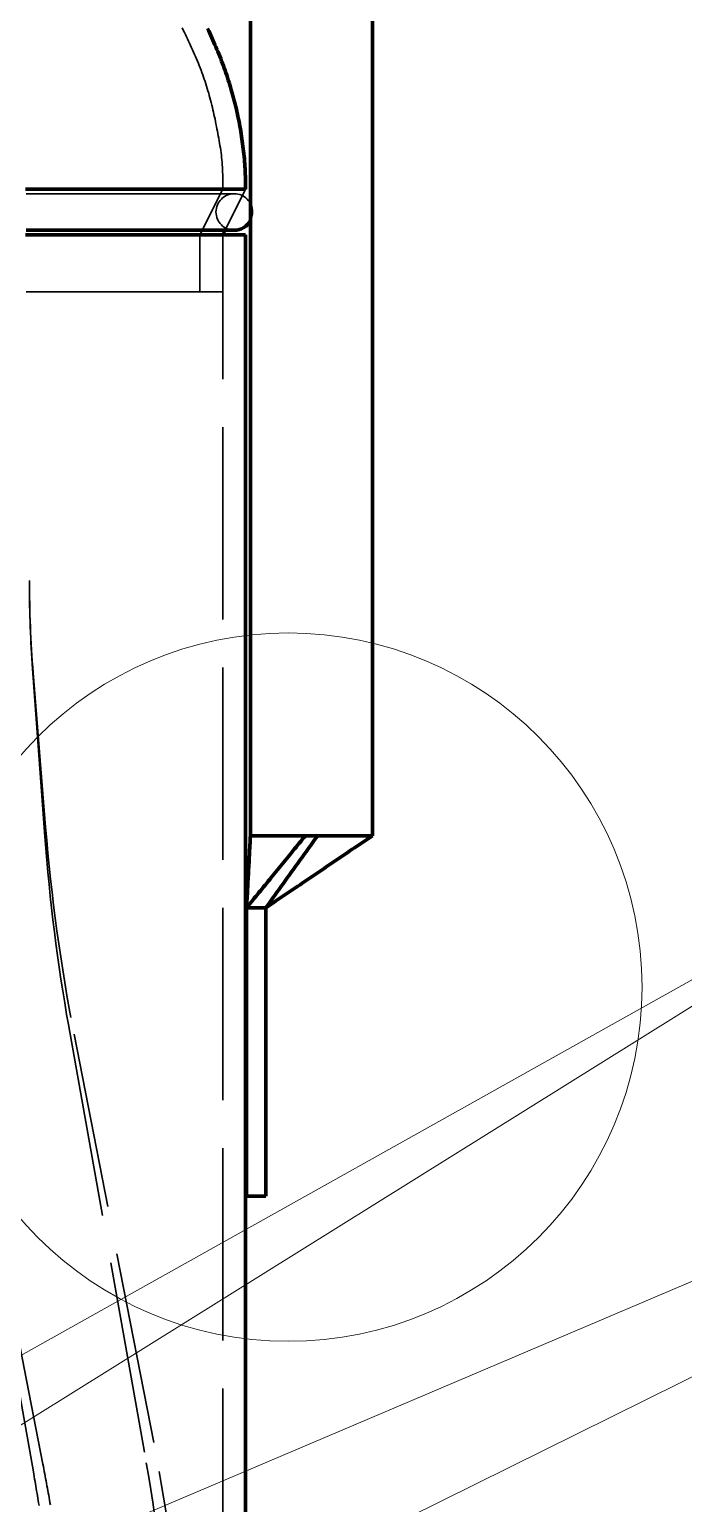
# Model space of a CAD drawing. Header units: millimetres. Extents: x 0 to 2382, y 0 to 420.
# Drawn here: x 174.5 to 188.12, y 271.11 to 301.77 of the extents above; entities that cross this region are included whole.
import ezdxf

# ---------------------------------------------------------------- set-up
doc = ezdxf.new("R2010")
doc.units = ezdxf.units.MM
doc.linetypes.add('IRAM-E-TRAZOS', pattern=[5, 4, -1])
for name, color, linetype, lineweight in [('01-VISIBLE', 7, 'CONTINUOUS', 70), ('02-OCULTA', 4, 'IRAM-E-TRAZOS', 35), ('08-FINA', 5, 'CONTINUOUS', 18)]:
    doc.layers.add(name, color=color, linetype=linetype, lineweight=lineweight)

msp = doc.modelspace()

# ---------------------------------------------------------------- linework, layer by layer
at = {"layer": '01-VISIBLE'}
for p, q in [((179.1, 313.962), (179.1, 285)), ((181.64, 313.962), (181.64, 285)), ((178.525, 297.5), (178.573, 297.595)), ((179, 270.201), (179, 297.5)), ((179.02, 283.5), (179.42, 283.5)), ((179.02, 277.5), (179.02, 283.5)), ((179.42, 277.5), (179.42, 283.5)), ((179.02, 277.5), (179.42, 277.5))]:
    msp.add_line(p, q, dxfattribs=at)
for points in [[(179, 298.45), (179, 298.502), (178.999, 298.555), (178.998, 298.607), (178.997, 298.66), (178.995, 298.712), (178.993, 298.765), (178.991, 298.817), (178.988, 298.869), (178.985, 298.922), (178.981, 298.974), (178.977, 299.026), (178.973, 299.078), (178.968, 299.131), (178.963, 299.183), (178.957, 299.235), (178.951, 299.287), (178.945, 299.339), (178.938, 299.391), (178.931, 299.443), (178.924, 299.495), (178.916, 299.547), (178.908, 299.599), (178.899, 299.65), (178.891, 299.702), (178.881, 299.754), (178.872, 299.805), (178.862, 299.857), (178.851, 299.908), (178.841, 299.959), (178.83, 300.011), (178.818, 300.062), (178.807, 300.113), (178.795, 300.164), (178.782, 300.215), (178.769, 300.266), (178.756, 300.317), (178.743, 300.367), (178.729, 300.418), (178.715, 300.468), (178.7, 300.519), (178.685, 300.569), (178.67, 300.619), (178.654, 300.669), (178.639, 300.719), (178.622, 300.769), (178.606, 300.819), (178.589, 300.868), (178.572, 300.918), (178.554, 300.967), (178.536, 301.017), (178.518, 301.066), (178.5, 301.115), (178.481, 301.164), (178.462, 301.213), (178.442, 301.261), (178.423, 301.31), (178.403, 301.358), (178.382, 301.407), (178.362, 301.455), (178.341, 301.503), (178.319, 301.551), (178.298, 301.599), (178.276, 301.646), (178.254, 301.694), (178.231, 301.741), (178.209, 301.789)], [(174.418, 298.45), (174.515, 298.45), (174.613, 298.45), (174.71, 298.45), (174.808, 298.45), (174.905, 298.45), (175.003, 298.45), (175.1, 298.45), (175.198, 298.45), (175.295, 298.45), (175.393, 298.45), (175.49, 298.45), (175.588, 298.45), (175.685, 298.45), (175.783, 298.45), (175.88, 298.45), (175.978, 298.45), (176.075, 298.45), (176.173, 298.45), (176.27, 298.45), (176.368, 298.45), (176.465, 298.45), (176.563, 298.45), (176.66, 298.45), (176.758, 298.45), (176.855, 298.45), (176.953, 298.45), (177.05, 298.45), (177.148, 298.45), (177.245, 298.45), (177.343, 298.45), (177.44, 298.45), (177.538, 298.45), (177.635, 298.45), (177.733, 298.45), (177.83, 298.45), (177.928, 298.45), (178.025, 298.45), (178.123, 298.45), (178.22, 298.45), (178.318, 298.45), (178.415, 298.45), (178.513, 298.45), (178.61, 298.45), (178.708, 298.45), (178.805, 298.45), (178.903, 298.45), (179, 298.45)], [(174.418, 297.5), (174.515, 297.5), (174.613, 297.5), (174.71, 297.5), (174.808, 297.5), (174.905, 297.5), (175.003, 297.5), (175.1, 297.5), (175.198, 297.5), (175.295, 297.5), (175.393, 297.5), (175.49, 297.5), (175.588, 297.5), (175.685, 297.5), (175.783, 297.5), (175.88, 297.5), (175.978, 297.5), (176.075, 297.5), (176.173, 297.5), (176.27, 297.5), (176.368, 297.5), (176.465, 297.5), (176.563, 297.5), (176.66, 297.5), (176.758, 297.5), (176.855, 297.5), (176.953, 297.5), (177.05, 297.5), (177.148, 297.5), (177.245, 297.5), (177.343, 297.5), (177.44, 297.5), (177.538, 297.5), (177.635, 297.5), (177.733, 297.5), (177.83, 297.5), (177.928, 297.5), (178.025, 297.5), (178.123, 297.5), (178.22, 297.5), (178.318, 297.5), (178.415, 297.5), (178.513, 297.5), (178.61, 297.5), (178.708, 297.5), (178.805, 297.5), (178.903, 297.5), (179, 297.5)], [(174.428, 297.595), (174.525, 297.595), (174.621, 297.595), (174.717, 297.595), (174.814, 297.595), (174.91, 297.595), (175.006, 297.595), (175.103, 297.595), (175.199, 297.595), (175.295, 297.595), (175.392, 297.595), (175.488, 297.595), (175.584, 297.595), (175.681, 297.595), (175.777, 297.595), (175.873, 297.595), (175.969, 297.595), (176.066, 297.595), (176.162, 297.595), (176.258, 297.595), (176.355, 297.595), (176.451, 297.595), (176.547, 297.595), (176.644, 297.595), (176.74, 297.595), (176.836, 297.595), (176.933, 297.595), (177.029, 297.595), (177.125, 297.595), (177.222, 297.595), (177.318, 297.595), (177.414, 297.595), (177.51, 297.595), (177.607, 297.595), (177.703, 297.595), (177.799, 297.595), (177.896, 297.595), (177.992, 297.595), (178.088, 297.595), (178.185, 297.595), (178.281, 297.595), (178.377, 297.595), (178.474, 297.595), (178.57, 297.595), (178.666, 297.595), (178.763, 297.595)], [(178.573, 297.595), (178.604, 297.595), (178.636, 297.595), (178.668, 297.595), (178.699, 297.595), (178.731, 297.595), (178.763, 297.595)], [(180.244, 285), (180.211, 284.961), (180.179, 284.921), (180.147, 284.882), (180.115, 284.842), (180.083, 284.803), (180.05, 284.763), (180.018, 284.724), (179.986, 284.684), (179.954, 284.645), (179.922, 284.605), (179.889, 284.566), (179.857, 284.526), (179.825, 284.487), (179.793, 284.447), (179.761, 284.408), (179.728, 284.368), (179.696, 284.329), (179.664, 284.289), (179.632, 284.25), (179.6, 284.211), (179.567, 284.171), (179.535, 284.132), (179.503, 284.092), (179.471, 284.053), (179.439, 284.013), (179.406, 283.974), (179.374, 283.934), (179.342, 283.895), (179.31, 283.855), (179.278, 283.816), (179.245, 283.776), (179.213, 283.737), (179.181, 283.697), (179.149, 283.658), (179.117, 283.618), (179.084, 283.579), (179.052, 283.539), (179.02, 283.5)], [(179.1, 285), (179.097, 284.95), (179.095, 284.9), (179.092, 284.85), (179.089, 284.8), (179.087, 284.75), (179.084, 284.7), (179.081, 284.65), (179.079, 284.6), (179.076, 284.55), (179.073, 284.5), (179.071, 284.45), (179.068, 284.4), (179.065, 284.35), (179.063, 284.3), (179.06, 284.25), (179.057, 284.2), (179.055, 284.15), (179.052, 284.1), (179.049, 284.05), (179.047, 284), (179.044, 283.95), (179.041, 283.9), (179.039, 283.85), (179.036, 283.8), (179.033, 283.75), (179.031, 283.7), (179.028, 283.65), (179.025, 283.6), (179.023, 283.55), (179.02, 283.5)], [(180.244, 285), (180.192, 285), (180.14, 285), (180.088, 285), (180.036, 285), (179.984, 285), (179.932, 285), (179.88, 285), (179.828, 285), (179.776, 285), (179.724, 285), (179.672, 285), (179.62, 285), (179.568, 285), (179.516, 285), (179.464, 285), (179.412, 285), (179.36, 285), (179.308, 285), (179.256, 285), (179.204, 285), (179.152, 285), (179.1, 285)], [(181.64, 285), (181.598, 284.972), (181.556, 284.943), (181.514, 284.915), (181.472, 284.887), (181.431, 284.858), (181.389, 284.83), (181.347, 284.802), (181.305, 284.774), (181.263, 284.745), (181.221, 284.717), (181.179, 284.689), (181.137, 284.66), (181.095, 284.632), (181.054, 284.604), (181.012, 284.575), (180.97, 284.547), (180.928, 284.519), (180.886, 284.491), (180.844, 284.462), (180.802, 284.434), (180.76, 284.406), (180.718, 284.377), (180.677, 284.349), (180.635, 284.321), (180.593, 284.292), (180.551, 284.264), (180.509, 284.236), (180.467, 284.208), (180.425, 284.179), (180.383, 284.151), (180.342, 284.123), (180.3, 284.094), (180.258, 284.066), (180.216, 284.038), (180.174, 284.009), (180.132, 283.981), (180.09, 283.953), (180.048, 283.925), (180.006, 283.896), (179.965, 283.868), (179.923, 283.84), (179.881, 283.811), (179.839, 283.783), (179.797, 283.755), (179.755, 283.726), (179.713, 283.698), (179.671, 283.67), (179.629, 283.642), (179.588, 283.613), (179.546, 283.585), (179.504, 283.557), (179.462, 283.528), (179.42, 283.5)], [(180.496, 285), (180.466, 284.958), (180.437, 284.917), (180.407, 284.875), (180.377, 284.833), (180.347, 284.792), (180.317, 284.75), (180.287, 284.708), (180.257, 284.667), (180.227, 284.625), (180.197, 284.583), (180.167, 284.542), (180.138, 284.5), (180.108, 284.458), (180.078, 284.417), (180.048, 284.375), (180.018, 284.333), (179.988, 284.292), (179.958, 284.25), (179.928, 284.208), (179.898, 284.167), (179.868, 284.125), (179.839, 284.083), (179.809, 284.042), (179.779, 284), (179.749, 283.958), (179.719, 283.917), (179.689, 283.875), (179.659, 283.833), (179.629, 283.792), (179.599, 283.75), (179.569, 283.708), (179.54, 283.667), (179.51, 283.625), (179.48, 283.583), (179.45, 283.542), (179.42, 283.5)], [(180.244, 285), (180.286, 285), (180.328, 285), (180.37, 285), (180.412, 285), (180.454, 285), (180.496, 285)], [(180.496, 285), (180.548, 285), (180.6, 285), (180.652, 285), (180.704, 285), (180.756, 285), (180.808, 285), (180.86, 285), (180.912, 285), (180.964, 285), (181.016, 285), (181.068, 285), (181.12, 285), (181.172, 285), (181.224, 285), (181.276, 285), (181.328, 285), (181.38, 285), (181.432, 285), (181.484, 285), (181.536, 285), (181.588, 285), (181.64, 285)]]:
    msp.add_lwpolyline(points, dxfattribs=at)
msp.add_arc((178.763, 297.975), 0.38, -90, -27.3573, dxfattribs=at)
at = {"layer": '02-OCULTA'}
for p, q in [((178.525, 298.45), (178.05, 297.5)), ((178.573, 297.595), (179, 298.45)), ((178.05, 297.5), (178.05, 296.312)), ((178.525, 229.5), (178.525, 297.5)), ((178.525, 296.312), (178.525, 297.5)), ((174.821, 284.985), (174.565, 288.468)), ((174.837, 285.18), (174.577, 288.39)), ((179.42, 283.5), (179.02, 283.5)), ((179.02, 277.5), (179.02, 283.5)), ((179.42, 277.5), (179.42, 283.5)), ((176.895, 272.178), (175.318, 281.034)), ((174.581, 271.766), (173.004, 280.622)), ((177.086, 272.376), (175.429, 280.874)), ((174.779, 271.926), (173.122, 280.424)), ((179.02, 277.5), (179.42, 277.5))]:
    msp.add_line(p, q, dxfattribs=at)
for points in [[(177.678, 301.802), (177.701, 301.757), (177.724, 301.711), (177.746, 301.666), (177.768, 301.621), (177.791, 301.575), (177.812, 301.529), (177.834, 301.484), (177.855, 301.438), (177.876, 301.392), (177.897, 301.346), (177.917, 301.299), (177.938, 301.253), (177.958, 301.207), (177.977, 301.16), (177.997, 301.113), (178.016, 301.066), (178.035, 301.019), (178.053, 300.972), (178.071, 300.925), (178.089, 300.877), (178.106, 300.83), (178.123, 300.782), (178.14, 300.734), (178.156, 300.687), (178.172, 300.638), (178.187, 300.59), (178.202, 300.542), (178.216, 300.493), (178.231, 300.445), (178.244, 300.396), (178.258, 300.347), (178.271, 300.298), (178.283, 300.249), (178.295, 300.2), (178.307, 300.151), (178.319, 300.102), (178.33, 300.053), (178.341, 300.003), (178.352, 299.954), (178.363, 299.904), (178.373, 299.855), (178.383, 299.805), (178.393, 299.756), (178.403, 299.706), (178.412, 299.656), (178.422, 299.607), (178.431, 299.557), (178.44, 299.507), (178.449, 299.457), (178.458, 299.407), (178.466, 299.358), (178.474, 299.308), (178.482, 299.258), (178.489, 299.208), (178.496, 299.157), (178.501, 299.107), (178.506, 299.057), (178.51, 299.006), (178.513, 298.956), (178.516, 298.905), (178.518, 298.855), (178.52, 298.804), (178.522, 298.754), (178.523, 298.703), (178.524, 298.652), (178.524, 298.602), (178.525, 298.551), (178.525, 298.501), (178.525, 298.45)], [(179, 298.45), (178.903, 298.45), (178.805, 298.45), (178.708, 298.45), (178.61, 298.45), (178.513, 298.45), (178.415, 298.45), (178.318, 298.45), (178.22, 298.45), (178.123, 298.45), (178.025, 298.45), (177.928, 298.45), (177.83, 298.45), (177.733, 298.45), (177.635, 298.45), (177.538, 298.45), (177.44, 298.45), (177.343, 298.45), (177.245, 298.45), (177.148, 298.45), (177.05, 298.45), (176.953, 298.45), (176.855, 298.45), (176.758, 298.45), (176.66, 298.45), (176.563, 298.45), (176.465, 298.45), (176.368, 298.45), (176.27, 298.45), (176.173, 298.45), (176.075, 298.45), (175.978, 298.45), (175.88, 298.45), (175.783, 298.45), (175.685, 298.45), (175.588, 298.45), (175.49, 298.45), (175.393, 298.45), (175.295, 298.45), (175.198, 298.45), (175.1, 298.45), (175.003, 298.45), (174.905, 298.45), (174.808, 298.45), (174.71, 298.45), (174.613, 298.45), (174.515, 298.45), (174.418, 298.45)], [(178.763, 298.355), (178.666, 298.355), (178.57, 298.355), (178.474, 298.355), (178.377, 298.355), (178.281, 298.355), (178.185, 298.355), (178.088, 298.355), (177.992, 298.355), (177.896, 298.355), (177.799, 298.355), (177.703, 298.355), (177.607, 298.355), (177.51, 298.355), (177.414, 298.355), (177.318, 298.355), (177.222, 298.355), (177.125, 298.355), (177.029, 298.355), (176.933, 298.355), (176.836, 298.355), (176.74, 298.355), (176.644, 298.355), (176.547, 298.355), (176.451, 298.355), (176.355, 298.355), (176.258, 298.355), (176.162, 298.355), (176.066, 298.355), (175.969, 298.355), (175.873, 298.355), (175.777, 298.355), (175.681, 298.355), (175.584, 298.355), (175.488, 298.355), (175.392, 298.355), (175.295, 298.355), (175.199, 298.355), (175.103, 298.355), (175.006, 298.355), (174.91, 298.355), (174.814, 298.355), (174.717, 298.355), (174.621, 298.355), (174.525, 298.355), (174.428, 298.355)], [(178.763, 298.355), (178.666, 298.355), (178.57, 298.355), (178.474, 298.355), (178.377, 298.355), (178.281, 298.355), (178.185, 298.355), (178.088, 298.355), (177.992, 298.355), (177.896, 298.355), (177.799, 298.355), (177.703, 298.355), (177.607, 298.355), (177.51, 298.355), (177.414, 298.355), (177.318, 298.355), (177.222, 298.355), (177.125, 298.355), (177.029, 298.355), (176.933, 298.355), (176.836, 298.355), (176.74, 298.355), (176.644, 298.355), (176.547, 298.355), (176.451, 298.355), (176.355, 298.355), (176.258, 298.355), (176.162, 298.355), (176.066, 298.355), (175.969, 298.355), (175.873, 298.355), (175.777, 298.355), (175.681, 298.355), (175.584, 298.355), (175.488, 298.355), (175.392, 298.355), (175.295, 298.355), (175.199, 298.355), (175.103, 298.355), (175.006, 298.355), (174.91, 298.355), (174.814, 298.355), (174.717, 298.355), (174.621, 298.355), (174.525, 298.355), (174.428, 298.355)], [(178.525, 298.45), (178.43, 298.45), (178.335, 298.45), (178.24, 298.45), (178.145, 298.45), (178.049, 298.45), (177.954, 298.45), (177.859, 298.45), (177.764, 298.45), (177.669, 298.45), (177.574, 298.45), (177.479, 298.45), (177.384, 298.45), (177.288, 298.45), (177.193, 298.45), (177.098, 298.45), (177.003, 298.45), (176.908, 298.45), (176.813, 298.45), (176.718, 298.45), (176.623, 298.45), (176.527, 298.45), (176.432, 298.45), (176.337, 298.45), (176.242, 298.45), (176.147, 298.45), (176.052, 298.45), (175.957, 298.45), (175.862, 298.45), (175.766, 298.45), (175.671, 298.45), (175.576, 298.45), (175.481, 298.45), (175.386, 298.45), (175.291, 298.45), (175.196, 298.45), (175.101, 298.45), (175.005, 298.45), (174.91, 298.45), (174.815, 298.45), (174.72, 298.45), (174.625, 298.45), (174.53, 298.45), (174.435, 298.45)], [(174.435, 298.45), (174.53, 298.45), (174.625, 298.45), (174.72, 298.45), (174.815, 298.45), (174.91, 298.45), (175.005, 298.45), (175.101, 298.45), (175.196, 298.45), (175.291, 298.45), (175.386, 298.45), (175.481, 298.45), (175.576, 298.45), (175.671, 298.45), (175.766, 298.45), (175.862, 298.45), (175.957, 298.45), (176.052, 298.45), (176.147, 298.45), (176.242, 298.45), (176.337, 298.45), (176.432, 298.45), (176.527, 298.45), (176.623, 298.45), (176.718, 298.45), (176.813, 298.45), (176.908, 298.45), (177.003, 298.45), (177.098, 298.45), (177.193, 298.45), (177.288, 298.45), (177.384, 298.45), (177.479, 298.45), (177.574, 298.45), (177.669, 298.45), (177.764, 298.45), (177.859, 298.45), (177.954, 298.45), (178.049, 298.45), (178.145, 298.45), (178.24, 298.45), (178.335, 298.45), (178.43, 298.45), (178.525, 298.45)], [(179, 297.5), (178.903, 297.5), (178.805, 297.5), (178.708, 297.5), (178.61, 297.5), (178.513, 297.5), (178.415, 297.5), (178.318, 297.5), (178.22, 297.5), (178.123, 297.5), (178.025, 297.5), (177.928, 297.5), (177.83, 297.5), (177.733, 297.5), (177.635, 297.5), (177.538, 297.5), (177.44, 297.5), (177.343, 297.5), (177.245, 297.5), (177.148, 297.5), (177.05, 297.5), (176.953, 297.5), (176.855, 297.5), (176.758, 297.5), (176.66, 297.5), (176.563, 297.5), (176.465, 297.5), (176.368, 297.5), (176.27, 297.5), (176.173, 297.5), (176.075, 297.5), (175.978, 297.5), (175.88, 297.5), (175.783, 297.5), (175.685, 297.5), (175.588, 297.5), (175.49, 297.5), (175.393, 297.5), (175.295, 297.5), (175.198, 297.5), (175.1, 297.5), (175.003, 297.5), (174.905, 297.5), (174.808, 297.5), (174.71, 297.5), (174.613, 297.5), (174.515, 297.5), (174.418, 297.5)], [(178.05, 297.5), (177.957, 297.5), (177.865, 297.5), (177.772, 297.5), (177.679, 297.5), (177.586, 297.5), (177.494, 297.5), (177.401, 297.5), (177.308, 297.5), (177.215, 297.5), (177.123, 297.5), (177.03, 297.5), (176.937, 297.5), (176.844, 297.5), (176.752, 297.5), (176.659, 297.5), (176.566, 297.5), (176.473, 297.5), (176.381, 297.5), (176.288, 297.5), (176.195, 297.5), (176.102, 297.5), (176.01, 297.5), (175.917, 297.5), (175.824, 297.5), (175.731, 297.5), (175.639, 297.5), (175.546, 297.5), (175.453, 297.5), (175.36, 297.5), (175.268, 297.5), (175.175, 297.5), (175.082, 297.5), (174.989, 297.5), (174.897, 297.5), (174.804, 297.5), (174.711, 297.5), (174.618, 297.5), (174.526, 297.5), (174.433, 297.5)], [(174.433, 297.5), (174.526, 297.5), (174.618, 297.5), (174.711, 297.5), (174.804, 297.5), (174.897, 297.5), (174.989, 297.5), (175.082, 297.5), (175.175, 297.5), (175.268, 297.5), (175.36, 297.5), (175.453, 297.5), (175.546, 297.5), (175.639, 297.5), (175.731, 297.5), (175.824, 297.5), (175.917, 297.5), (176.01, 297.5), (176.102, 297.5), (176.195, 297.5), (176.288, 297.5), (176.381, 297.5), (176.473, 297.5), (176.566, 297.5), (176.659, 297.5), (176.752, 297.5), (176.844, 297.5), (176.937, 297.5), (177.03, 297.5), (177.123, 297.5), (177.215, 297.5), (177.308, 297.5), (177.401, 297.5), (177.494, 297.5), (177.586, 297.5), (177.679, 297.5), (177.772, 297.5), (177.865, 297.5), (177.957, 297.5), (178.05, 297.5)], [(178.525, 297.5), (178.43, 297.5), (178.335, 297.5), (178.24, 297.5), (178.145, 297.5), (178.049, 297.5), (177.954, 297.5), (177.859, 297.5), (177.764, 297.5), (177.669, 297.5), (177.574, 297.5), (177.479, 297.5), (177.384, 297.5), (177.288, 297.5), (177.193, 297.5), (177.098, 297.5), (177.003, 297.5), (176.908, 297.5), (176.813, 297.5), (176.718, 297.5), (176.623, 297.5), (176.527, 297.5), (176.432, 297.5), (176.337, 297.5), (176.242, 297.5), (176.147, 297.5), (176.052, 297.5), (175.957, 297.5), (175.862, 297.5), (175.766, 297.5), (175.671, 297.5), (175.576, 297.5), (175.481, 297.5), (175.386, 297.5), (175.291, 297.5), (175.196, 297.5), (175.101, 297.5), (175.005, 297.5), (174.91, 297.5), (174.815, 297.5), (174.72, 297.5), (174.625, 297.5), (174.53, 297.5), (174.435, 297.5)], [(174.435, 297.5), (174.53, 297.5), (174.625, 297.5), (174.72, 297.5), (174.815, 297.5), (174.91, 297.5), (175.005, 297.5), (175.101, 297.5), (175.196, 297.5), (175.291, 297.5), (175.386, 297.5), (175.481, 297.5), (175.576, 297.5), (175.671, 297.5), (175.766, 297.5), (175.862, 297.5), (175.957, 297.5), (176.052, 297.5), (176.147, 297.5), (176.242, 297.5), (176.337, 297.5), (176.432, 297.5), (176.527, 297.5), (176.623, 297.5), (176.718, 297.5), (176.813, 297.5), (176.908, 297.5), (177.003, 297.5), (177.098, 297.5), (177.193, 297.5), (177.288, 297.5), (177.384, 297.5), (177.479, 297.5), (177.574, 297.5), (177.669, 297.5), (177.764, 297.5), (177.859, 297.5), (177.954, 297.5), (178.049, 297.5), (178.145, 297.5), (178.24, 297.5), (178.335, 297.5), (178.43, 297.5), (178.525, 297.5)], [(178.525, 297.5), (178.43, 297.5), (178.335, 297.5), (178.24, 297.5), (178.145, 297.5), (178.049, 297.5), (177.954, 297.5), (177.859, 297.5), (177.764, 297.5), (177.669, 297.5), (177.574, 297.5), (177.479, 297.5), (177.384, 297.5), (177.288, 297.5), (177.193, 297.5), (177.098, 297.5), (177.003, 297.5), (176.908, 297.5), (176.813, 297.5), (176.718, 297.5), (176.623, 297.5), (176.527, 297.5), (176.432, 297.5), (176.337, 297.5), (176.242, 297.5), (176.147, 297.5), (176.052, 297.5), (175.957, 297.5), (175.862, 297.5), (175.766, 297.5), (175.671, 297.5), (175.576, 297.5), (175.481, 297.5), (175.386, 297.5), (175.291, 297.5), (175.196, 297.5), (175.101, 297.5), (175.005, 297.5), (174.91, 297.5), (174.815, 297.5), (174.72, 297.5), (174.625, 297.5), (174.53, 297.5), (174.435, 297.5)], [(174.435, 297.5), (174.53, 297.5), (174.625, 297.5), (174.72, 297.5), (174.815, 297.5), (174.91, 297.5), (175.005, 297.5), (175.101, 297.5), (175.196, 297.5), (175.291, 297.5), (175.386, 297.5), (175.481, 297.5), (175.576, 297.5), (175.671, 297.5), (175.766, 297.5), (175.862, 297.5), (175.957, 297.5), (176.052, 297.5), (176.147, 297.5), (176.242, 297.5), (176.337, 297.5), (176.432, 297.5), (176.527, 297.5), (176.623, 297.5), (176.718, 297.5), (176.813, 297.5), (176.908, 297.5), (177.003, 297.5), (177.098, 297.5), (177.193, 297.5), (177.288, 297.5), (177.384, 297.5), (177.479, 297.5), (177.574, 297.5), (177.669, 297.5), (177.764, 297.5), (177.859, 297.5), (177.954, 297.5), (178.049, 297.5), (178.145, 297.5), (178.24, 297.5), (178.335, 297.5), (178.43, 297.5), (178.525, 297.5)], [(174.472, 297.595), (174.567, 297.595), (174.663, 297.595), (174.758, 297.595), (174.853, 297.595), (174.949, 297.595), (175.044, 297.595), (175.139, 297.595), (175.235, 297.595), (175.33, 297.595), (175.426, 297.595), (175.521, 297.595), (175.616, 297.595), (175.712, 297.595), (175.807, 297.595), (175.902, 297.595), (175.998, 297.595), (176.093, 297.595), (176.188, 297.595), (176.284, 297.595), (176.379, 297.595), (176.475, 297.595), (176.57, 297.595), (176.665, 297.595), (176.761, 297.595), (176.856, 297.595), (176.951, 297.595), (177.047, 297.595), (177.142, 297.595), (177.237, 297.595), (177.333, 297.595), (177.428, 297.595), (177.524, 297.595), (177.619, 297.595), (177.714, 297.595), (177.81, 297.595), (177.905, 297.595), (178, 297.595), (178.096, 297.595), (178.191, 297.595), (178.286, 297.595), (178.382, 297.595), (178.477, 297.595), (178.573, 297.595)], [(178.05, 296.312), (177.957, 296.312), (177.865, 296.312), (177.772, 296.312), (177.679, 296.312), (177.586, 296.312), (177.494, 296.312), (177.401, 296.312), (177.308, 296.312), (177.215, 296.312), (177.123, 296.312), (177.03, 296.312), (176.937, 296.312), (176.844, 296.312), (176.752, 296.312), (176.659, 296.312), (176.566, 296.312), (176.473, 296.312), (176.381, 296.312), (176.288, 296.312), (176.195, 296.312), (176.102, 296.312), (176.01, 296.312), (175.917, 296.312), (175.824, 296.312), (175.731, 296.312), (175.639, 296.312), (175.546, 296.312), (175.453, 296.312), (175.36, 296.312), (175.268, 296.312), (175.175, 296.312), (175.082, 296.312), (174.989, 296.312), (174.897, 296.312), (174.804, 296.312), (174.711, 296.312), (174.618, 296.312), (174.526, 296.312), (174.433, 296.312)], [(174.433, 296.312), (174.526, 296.312), (174.618, 296.312), (174.711, 296.312), (174.804, 296.312), (174.897, 296.312), (174.989, 296.312), (175.082, 296.312), (175.175, 296.312), (175.268, 296.312), (175.36, 296.312), (175.453, 296.312), (175.546, 296.312), (175.639, 296.312), (175.731, 296.312), (175.824, 296.312), (175.917, 296.312), (176.01, 296.312), (176.102, 296.312), (176.195, 296.312), (176.288, 296.312), (176.381, 296.312), (176.473, 296.312), (176.566, 296.312), (176.659, 296.312), (176.752, 296.312), (176.844, 296.312), (176.937, 296.312), (177.03, 296.312), (177.123, 296.312), (177.215, 296.312), (177.308, 296.312), (177.401, 296.312), (177.494, 296.312), (177.586, 296.312), (177.679, 296.312), (177.772, 296.312), (177.865, 296.312), (177.957, 296.312), (178.05, 296.312)], [(178.525, 296.312), (178.43, 296.312), (178.335, 296.312), (178.24, 296.312), (178.145, 296.312), (178.049, 296.312), (177.954, 296.312), (177.859, 296.312), (177.764, 296.312), (177.669, 296.312), (177.574, 296.312), (177.479, 296.312), (177.384, 296.312), (177.288, 296.312), (177.193, 296.312), (177.098, 296.312), (177.003, 296.312), (176.908, 296.312), (176.813, 296.312), (176.718, 296.312), (176.623, 296.312), (176.527, 296.312), (176.432, 296.312), (176.337, 296.312), (176.242, 296.312), (176.147, 296.312), (176.052, 296.312), (175.957, 296.312), (175.862, 296.312), (175.766, 296.312), (175.671, 296.312), (175.576, 296.312), (175.481, 296.312), (175.386, 296.312), (175.291, 296.312), (175.196, 296.312), (175.101, 296.312), (175.005, 296.312), (174.91, 296.312), (174.815, 296.312), (174.72, 296.312), (174.625, 296.312), (174.53, 296.312), (174.435, 296.312)], [(174.435, 296.312), (174.53, 296.312), (174.625, 296.312), (174.72, 296.312), (174.815, 296.312), (174.91, 296.312), (175.005, 296.312), (175.101, 296.312), (175.196, 296.312), (175.291, 296.312), (175.386, 296.312), (175.481, 296.312), (175.576, 296.312), (175.671, 296.312), (175.766, 296.312), (175.862, 296.312), (175.957, 296.312), (176.052, 296.312), (176.147, 296.312), (176.242, 296.312), (176.337, 296.312), (176.432, 296.312), (176.527, 296.312), (176.623, 296.312), (176.718, 296.312), (176.813, 296.312), (176.908, 296.312), (177.003, 296.312), (177.098, 296.312), (177.193, 296.312), (177.288, 296.312), (177.384, 296.312), (177.479, 296.312), (177.574, 296.312), (177.669, 296.312), (177.764, 296.312), (177.859, 296.312), (177.954, 296.312), (178.049, 296.312), (178.145, 296.312), (178.24, 296.312), (178.335, 296.312), (178.43, 296.312), (178.525, 296.312)], [(180.244, 285), (180.211, 284.961), (180.179, 284.921), (180.147, 284.882), (180.115, 284.842), (180.083, 284.803), (180.05, 284.763), (180.018, 284.724), (179.986, 284.684), (179.954, 284.645), (179.922, 284.605), (179.889, 284.566), (179.857, 284.526), (179.825, 284.487), (179.793, 284.447), (179.761, 284.408), (179.728, 284.368), (179.696, 284.329), (179.664, 284.289), (179.632, 284.25), (179.6, 284.211), (179.567, 284.171), (179.535, 284.132), (179.503, 284.092), (179.471, 284.053), (179.439, 284.013), (179.406, 283.974), (179.374, 283.934), (179.342, 283.895), (179.31, 283.855), (179.278, 283.816), (179.245, 283.776), (179.213, 283.737), (179.181, 283.697), (179.149, 283.658), (179.117, 283.618), (179.084, 283.579), (179.052, 283.539), (179.02, 283.5)], [(179.1, 285), (179.152, 285), (179.204, 285), (179.256, 285), (179.308, 285), (179.36, 285), (179.412, 285), (179.464, 285), (179.516, 285), (179.568, 285), (179.62, 285), (179.672, 285), (179.724, 285), (179.776, 285), (179.828, 285), (179.88, 285), (179.932, 285), (179.984, 285), (180.036, 285), (180.088, 285), (180.14, 285), (180.192, 285), (180.244, 285)], [(180.496, 285), (180.466, 284.958), (180.437, 284.917), (180.407, 284.875), (180.377, 284.833), (180.347, 284.792), (180.317, 284.75), (180.287, 284.708), (180.257, 284.667), (180.227, 284.625), (180.197, 284.583), (180.167, 284.542), (180.138, 284.5), (180.108, 284.458), (180.078, 284.417), (180.048, 284.375), (180.018, 284.333), (179.988, 284.292), (179.958, 284.25), (179.928, 284.208), (179.898, 284.167), (179.868, 284.125), (179.839, 284.083), (179.809, 284.042), (179.779, 284), (179.749, 283.958), (179.719, 283.917), (179.689, 283.875), (179.659, 283.833), (179.629, 283.792), (179.599, 283.75), (179.569, 283.708), (179.54, 283.667), (179.51, 283.625), (179.48, 283.583), (179.45, 283.542), (179.42, 283.5)], [(180.496, 285), (180.454, 285), (180.412, 285), (180.37, 285), (180.328, 285), (180.286, 285), (180.244, 285)], [(181.64, 285), (181.588, 285), (181.536, 285), (181.484, 285), (181.432, 285), (181.38, 285), (181.328, 285), (181.276, 285), (181.224, 285), (181.172, 285), (181.12, 285), (181.068, 285), (181.016, 285), (180.964, 285), (180.912, 285), (180.86, 285), (180.808, 285), (180.756, 285), (180.704, 285), (180.652, 285), (180.6, 285), (180.548, 285), (180.496, 285)], [(174.699, 271.07), (174.691, 271.12), (174.683, 271.169), (174.674, 271.219), (174.666, 271.269), (174.658, 271.319), (174.65, 271.369), (174.641, 271.418), (174.633, 271.468), (174.624, 271.518), (174.616, 271.567), (174.607, 271.617), (174.599, 271.667), (174.59, 271.716), (174.581, 271.766)], [(174.935, 271.081), (174.926, 271.13), (174.917, 271.18), (174.909, 271.23), (174.9, 271.28), (174.891, 271.33), (174.882, 271.379), (174.873, 271.429), (174.864, 271.479), (174.855, 271.529), (174.846, 271.578), (174.836, 271.628), (174.827, 271.678), (174.818, 271.727), (174.808, 271.777), (174.799, 271.827), (174.789, 271.876), (174.779, 271.926)]]:
    msp.add_lwpolyline(points, dxfattribs=at)
for centre, radius, start, end in [((178.763, 297.975), 0.38, 0, -90), ((178.763, 297.975), 0.38, -27.3573, 0), ((198.325, 290.308), 23.825, -180, -175.3813), ((198.325, 290.221), 23.825, -180, -175.7814), ((213.536, 288.306), 38.825, -175.3813, -168.9638), ((213.541, 287.841), 38.825, -175.7814, -169.9029), ((136.672, 264.494), 41.175, 4.6187, 11.0362), ((136.357, 264.959), 41.175, 4.2186, 10.0971)]:
    msp.add_arc(centre, radius, start, end, dxfattribs=at)
at = {"layer": '08-FINA'}
for p, q in [((212.509, 295.548), (159.5, 265.902)), ((202.606, 290.383), (159.5, 263.5)), ((212.318, 285.936), (159.5, 263.5)), ((202.415, 280.727), (159.5, 259.5))]:
    msp.add_line(p, q, dxfattribs=at)
msp.add_circle((179.885, 281.85), 7.367, dxfattribs=at)

doc.saveas('drawing.dxf')
